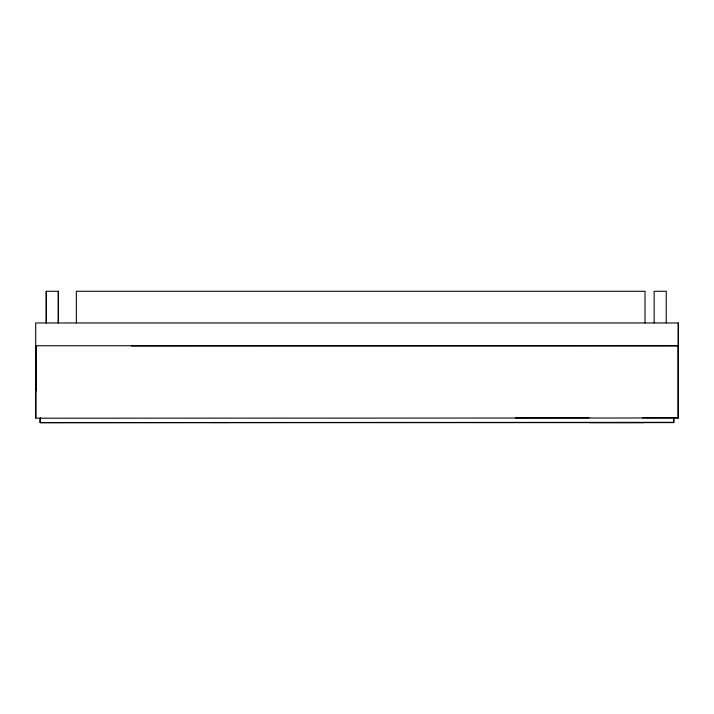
<?xml version="1.0" encoding="UTF-8"?>
<svg xmlns="http://www.w3.org/2000/svg" width="714" height="714" viewBox="0 0 714 714"><rect width="100%" height="100%" fill="white"/><g stroke="black" fill="none" stroke-linecap="round" stroke-linejoin="round"><path stroke-width="1.07" d="M35.843 391.04L35.825 346.103M46.258 291.276L46.258 322.96L46.258 291.276L58.325 291.276L58.325 322.96L58.325 291.276M76.353 322.96L76.353 291.276L645.019 291.285L645.019 322.96M654.158 322.96L654.158 291.285L666.224 291.285L666.224 322.96M673.775 418.083L673.766 422.617L40.368 422.724L40.368 418.199M35.7 417.993L35.7 322.96L678.3 322.96L678.291 417.752L642.538 417.77M131.447 345.933L678.282 345.79M515.383 417.815L589.041 417.788M678.291 417.993L35.843 418.199L35.825 345.754L678.282 345.772L678.3 417.985L678.3 322.96M40.225 422.572L40.225 417.985L40.225 422.572L673.775 422.34L673.766 417.752M210.684 422.518L227.927 422.518M589.291 422.626L643.6 422.626"/></g></svg>
